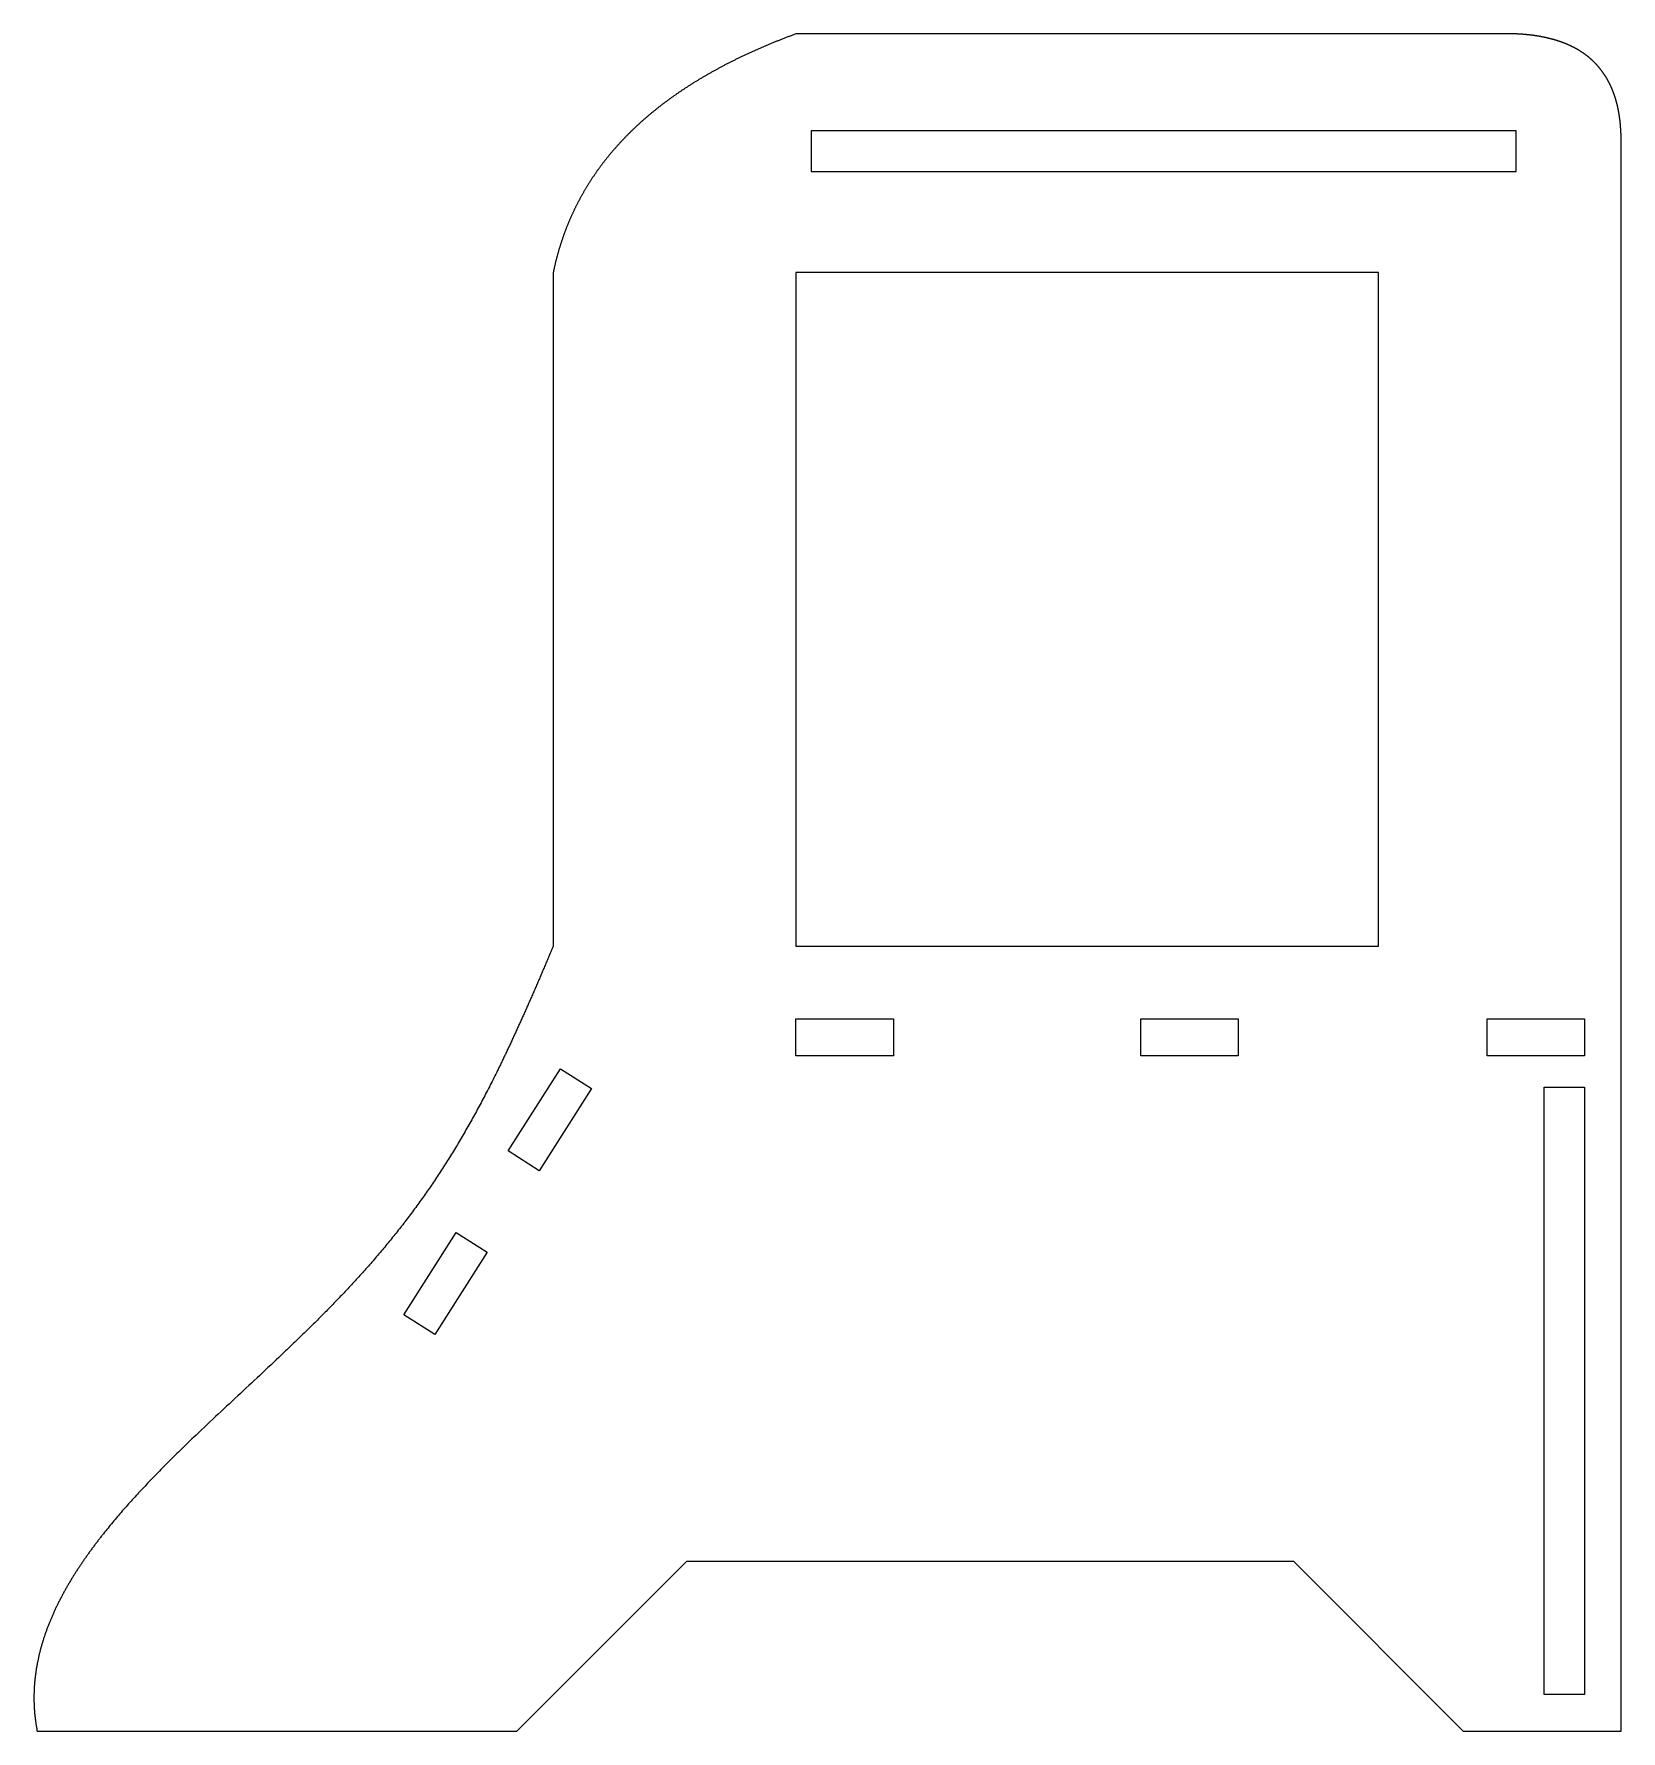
# Model space of a CAD drawing. Header units: millimetres. Extents: x -654 to 0, y 0 to 699.
import ezdxf

# ---------------------------------------------------------------- set-up
doc = ezdxf.new("R2010")
doc.units = ezdxf.units.MM

msp = doc.modelspace()

# ---------------------------------------------------------------- linework, layer by layer
for points in [[(0, 657.6), (0, 657.76), (-0.01, 657.91), (-0.01, 658.07), (-0.02, 658.22), (-0.02, 658.38), (-0.03, 658.53), (-0.04, 658.69), (-0.04, 658.84), (-0.05, 659), (-0.06, 659.15), (-0.06, 659.3), (-0.07, 659.46), (-0.08, 659.61), (-0.09, 659.76), (-0.1, 659.91), (-0.11, 660.07), (-0.12, 660.22), (-0.13, 660.37), (-0.14, 660.52), (-0.15, 660.67), (-0.16, 660.82), (-0.17, 660.97), (-0.18, 661.12), (-0.19, 661.27), (-0.2, 661.42), (-0.21, 661.57), (-0.23, 661.72), (-0.24, 661.87), (-0.25, 662.02), (-0.27, 662.16), (-0.28, 662.31), (-0.29, 662.46), (-0.31, 662.61), (-0.32, 662.75), (-0.34, 662.9), (-0.35, 663.04), (-0.37, 663.19), (-0.38, 663.34), (-0.4, 663.48), (-0.42, 663.63), (-0.43, 663.77), (-0.45, 663.92), (-0.47, 664.06), (-0.49, 664.2), (-0.5, 664.35), (-0.52, 664.49), (-0.54, 664.63), (-0.56, 664.78), (-0.58, 664.92), (-0.6, 665.06), (-0.62, 665.2), (-0.64, 665.34), (-0.66, 665.48), (-0.68, 665.63), (-0.7, 665.77), (-0.72, 665.91), (-0.75, 666.05), (-0.77, 666.19), (-0.79, 666.33), (-0.81, 666.46), (-0.84, 666.6), (-0.86, 666.74), (-0.88, 666.88), (-0.91, 667.02), (-0.93, 667.16), (-0.96, 667.29), (-0.98, 667.43), (-1.01, 667.57), (-1.03, 667.7), (-1.06, 667.84), (-1.08, 667.98), (-1.11, 668.11), (-1.14, 668.25), (-1.16, 668.38), (-1.19, 668.52), (-1.22, 668.65), (-1.25, 668.79), (-1.28, 668.92), (-1.31, 669.05), (-1.33, 669.19), (-1.36, 669.32), (-1.39, 669.45), (-1.42, 669.58), (-1.45, 669.72), (-1.48, 669.85), (-1.52, 669.98), (-1.55, 670.11), (-1.58, 670.24), (-1.61, 670.37), (-1.64, 670.5), (-1.68, 670.63), (-1.71, 670.76), (-1.74, 670.89), (-1.77, 671.02), (-1.81, 671.15), (-1.84, 671.28), (-1.88, 671.41), (-1.91, 671.54), (-1.95, 671.66), (-1.98, 671.79), (-2.02, 671.92), (-2.05, 672.04), (-2.09, 672.17), (-2.13, 672.3), (-2.16, 672.42), (-2.2, 672.55), (-2.24, 672.67), (-2.28, 672.8), (-2.31, 672.92), (-2.35, 673.05), (-2.39, 673.17), (-2.43, 673.3), (-2.47, 673.42), (-2.51, 673.54), (-2.55, 673.67), (-2.59, 673.79), (-2.63, 673.91), (-2.67, 674.04), (-2.71, 674.16), (-2.76, 674.28), (-2.8, 674.4), (-2.84, 674.52), (-2.88, 674.64), (-2.93, 674.76), (-2.97, 674.88), (-3.01, 675), (-3.06, 675.12), (-3.1, 675.24), (-3.14, 675.36), (-3.19, 675.48), (-3.23, 675.6), (-3.28, 675.72), (-3.33, 675.83), (-3.37, 675.95), (-3.42, 676.07), (-3.46, 676.18), (-3.51, 676.3), (-3.56, 676.42), (-3.61, 676.53), (-3.65, 676.65), (-3.7, 676.77), (-3.75, 676.88), (-3.8, 677), (-3.85, 677.11), (-3.9, 677.22), (-3.95, 677.34), (-4, 677.45), (-4.05, 677.57), (-4.1, 677.68), (-4.15, 677.79), (-4.2, 677.9), (-4.25, 678.02), (-4.31, 678.13), (-4.36, 678.24), (-4.41, 678.35), (-4.46, 678.46), (-4.52, 678.57), (-4.57, 678.68), (-4.62, 678.79), (-4.68, 678.9), (-4.73, 679.01), (-4.79, 679.12), (-4.84, 679.23), (-4.9, 679.34), (-4.95, 679.45), (-5.01, 679.56), (-5.07, 679.67), (-5.12, 679.77), (-5.18, 679.88), (-5.24, 679.99), (-5.3, 680.09), (-5.35, 680.2), (-5.41, 680.31), (-5.47, 680.41), (-5.53, 680.52), (-5.59, 680.62), (-5.65, 680.73), (-5.71, 680.83), (-5.77, 680.94), (-5.83, 681.04), (-5.89, 681.15), (-5.95, 681.25), (-6.01, 681.35), (-6.07, 681.46), (-6.14, 681.56), (-6.2, 681.66), (-6.26, 681.76), (-6.32, 681.86), (-6.39, 681.97), (-6.45, 682.07), (-6.51, 682.17), (-6.58, 682.27), (-6.64, 682.37), (-6.71, 682.47), (-6.77, 682.57), (-6.84, 682.67), (-6.9, 682.77), (-6.97, 682.87), (-7.04, 682.96), (-7.1, 683.06), (-7.17, 683.16), (-7.24, 683.26), (-7.31, 683.36), (-7.37, 683.45), (-7.44, 683.55), (-7.51, 683.65), (-7.58, 683.74), (-7.65, 683.84), (-7.72, 683.93), (-7.79, 684.03), (-7.86, 684.12), (-7.93, 684.22), (-8, 684.31), (-8.07, 684.41), (-8.14, 684.5), (-8.21, 684.6), (-8.29, 684.69), (-8.36, 684.78), (-8.43, 684.87), (-8.5, 684.97), (-8.58, 685.06), (-8.65, 685.15), (-8.73, 685.24), (-8.8, 685.33), (-8.87, 685.42), (-8.95, 685.52), (-9.02, 685.61), (-9.1, 685.7), (-9.18, 685.79), (-9.25, 685.87), (-9.33, 685.96), (-9.41, 686.05), (-9.48, 686.14), (-9.56, 686.23), (-9.64, 686.32), (-9.72, 686.41), (-9.79, 686.49), (-9.87, 686.58), (-9.95, 686.67), (-10.03, 686.75), (-10.11, 686.84), (-10.19, 686.93), (-10.27, 687.01), (-10.35, 687.1), (-10.43, 687.18), (-10.51, 687.27), (-10.6, 687.35), (-10.68, 687.44), (-10.76, 687.52), (-10.84, 687.6), (-10.92, 687.69), (-11.01, 687.77), (-11.09, 687.85), (-11.17, 687.94), (-11.26, 688.02), (-11.34, 688.1), (-11.43, 688.18), (-11.51, 688.26), (-11.6, 688.34), (-11.68, 688.42), (-11.77, 688.51), (-11.86, 688.59), (-11.94, 688.67), (-12.03, 688.74), (-12.12, 688.82), (-12.2, 688.9), (-12.29, 688.98), (-12.38, 689.06), (-12.47, 689.14), (-12.56, 689.22), (-12.65, 689.29), (-12.73, 689.37), (-12.82, 689.45), (-12.91, 689.52), (-13, 689.6), (-13.1, 689.68), (-13.19, 689.75), (-13.28, 689.83), (-13.37, 689.9), (-13.46, 689.98), (-13.55, 690.05), (-13.65, 690.13), (-13.74, 690.2), (-13.83, 690.28), (-13.92, 690.35), (-14.02, 690.42), (-14.11, 690.49), (-14.21, 690.57), (-14.3, 690.64), (-14.4, 690.71), (-14.49, 690.78), (-14.59, 690.85), (-14.68, 690.93), (-14.78, 691), (-14.88, 691.07), (-14.97, 691.14), (-15.07, 691.21), (-15.17, 691.28), (-15.27, 691.35), (-15.36, 691.42), (-15.46, 691.48), (-15.56, 691.55), (-15.66, 691.62), (-15.76, 691.69), (-15.86, 691.76), (-15.96, 691.82), (-16.06, 691.89), (-16.16, 691.96), (-16.26, 692.02), (-16.36, 692.09), (-16.46, 692.16), (-16.57, 692.22), (-16.67, 692.29), (-16.77, 692.35), (-16.87, 692.42), (-16.98, 692.48), (-17.08, 692.55), (-17.18, 692.61), (-17.29, 692.67), (-17.39, 692.74), (-17.5, 692.8), (-17.6, 692.86), (-17.71, 692.92), (-17.81, 692.99), (-17.92, 693.05), (-18.03, 693.11), (-18.13, 693.17), (-18.24, 693.23), (-18.35, 693.29), (-18.45, 693.35), (-18.56, 693.41), (-18.67, 693.47), (-18.78, 693.53), (-18.89, 693.59), (-19, 693.65), (-19.11, 693.71), (-19.22, 693.77), (-19.33, 693.82), (-19.44, 693.88), (-19.55, 693.94), (-19.66, 694), (-19.77, 694.05), (-19.88, 694.11), (-19.99, 694.17), (-20.11, 694.22), (-20.22, 694.28), (-20.33, 694.33), (-20.44, 694.39), (-20.56, 694.44), (-20.67, 694.5), (-20.79, 694.55), (-20.9, 694.61), (-21.01, 694.66), (-21.13, 694.71), (-21.25, 694.77), (-21.36, 694.82), (-21.48, 694.87), (-21.59, 694.92), (-21.71, 694.97), (-21.83, 695.03), (-21.94, 695.08), (-22.06, 695.13), (-22.18, 695.18), (-22.3, 695.23), (-22.42, 695.28), (-22.54, 695.33), (-22.65, 695.38), (-22.77, 695.43), (-22.89, 695.48), (-23.01, 695.53), (-23.13, 695.57), (-23.26, 695.62), (-23.38, 695.67), (-23.5, 695.72), (-23.62, 695.76), (-23.74, 695.81), (-23.86, 695.86), (-23.99, 695.9), (-24.11, 695.95), (-24.23, 696), (-24.36, 696.04), (-24.48, 696.09), (-24.6, 696.13), (-24.73, 696.18), (-24.85, 696.22), (-24.98, 696.26), (-25.1, 696.31), (-25.23, 696.35), (-25.36, 696.39), (-25.48, 696.44), (-25.61, 696.48), (-25.74, 696.52), (-25.86, 696.56), (-25.99, 696.61), (-26.12, 696.65), (-26.25, 696.69), (-26.38, 696.73), (-26.5, 696.77), (-26.63, 696.81), (-26.76, 696.85), (-26.89, 696.89), (-27.02, 696.93), (-27.15, 696.97), (-27.28, 697.01), (-27.42, 697.04), (-27.55, 697.08), (-27.68, 697.12), (-27.81, 697.16), (-27.94, 697.2), (-28.08, 697.23), (-28.21, 697.27), (-28.34, 697.31), (-28.48, 697.34), (-28.61, 697.38), (-28.74, 697.41), (-28.88, 697.45), (-29.01, 697.48), (-29.15, 697.52), (-29.28, 697.55), (-29.42, 697.59), (-29.56, 697.62), (-29.69, 697.65), (-29.83, 697.69), (-29.97, 697.72), (-30.1, 697.75), (-30.24, 697.78), (-30.38, 697.82), (-30.52, 697.85), (-30.66, 697.88), (-30.8, 697.91), (-30.93, 697.94), (-31.07, 697.97), (-31.21, 698), (-31.35, 698.03), (-31.5, 698.06), (-31.64, 698.09), (-31.78, 698.12), (-31.92, 698.15), (-32.06, 698.18), (-32.2, 698.21), (-32.34, 698.23), (-32.49, 698.26), (-32.63, 698.29), (-32.77, 698.32), (-32.92, 698.34), (-33.06, 698.37), (-33.21, 698.4), (-33.35, 698.42), (-33.5, 698.45), (-33.64, 698.47), (-33.79, 698.5), (-33.93, 698.52), (-34.08, 698.55), (-34.22, 698.57), (-34.37, 698.59), (-34.52, 698.62), (-34.67, 698.64), (-34.81, 698.66), (-34.96, 698.69), (-35.11, 698.71), (-35.26, 698.73), (-35.41, 698.75), (-35.56, 698.77), (-35.71, 698.8), (-35.86, 698.82), (-36.01, 698.84), (-36.16, 698.86), (-36.31, 698.88), (-36.46, 698.9), (-36.61, 698.92), (-36.76, 698.94), (-36.92, 698.95), (-37.07, 698.97), (-37.22, 698.99), (-37.37, 699.01), (-37.53, 699.03), (-37.68, 699.04), (-37.83, 699.06), (-37.99, 699.08), (-38.14, 699.1), (-38.3, 699.11), (-38.45, 699.13), (-38.61, 699.14), (-38.77, 699.16), (-38.92, 699.17), (-39.08, 699.19), (-39.23, 699.2), (-39.39, 699.22), (-39.55, 699.23), (-39.71, 699.24), (-39.87, 699.26), (-40.02, 699.27), (-40.18, 699.28), (-40.34, 699.3), (-40.5, 699.31), (-40.66, 699.32), (-40.82, 699.33), (-40.98, 699.34), (-41.14, 699.35), (-41.3, 699.36), (-41.46, 699.38), (-41.63, 699.39), (-41.79, 699.4), (-41.95, 699.4), (-42.11, 699.41), (-42.27, 699.42), (-42.44, 699.43), (-42.6, 699.44), (-42.76, 699.45), (-42.93, 699.46), (-43.09, 699.46), (-43.26, 699.47), (-340, 699.47), (-340.34, 699.35), (-340.67, 699.22), (-341.01, 699.1), (-341.34, 698.97), (-341.68, 698.85), (-342.01, 698.72), (-342.35, 698.6), (-342.68, 698.47), (-343.01, 698.35), (-343.34, 698.22), (-343.67, 698.1), (-344, 697.97), (-344.33, 697.84), (-344.66, 697.71), (-344.99, 697.59), (-345.32, 697.46), (-345.65, 697.33), (-345.98, 697.2), (-346.3, 697.07), (-346.63, 696.95), (-346.96, 696.82), (-347.28, 696.69), (-347.61, 696.56), (-347.93, 696.43), (-348.25, 696.3), (-348.58, 696.17), (-348.9, 696.04), (-349.22, 695.91), (-349.54, 695.77), (-349.86, 695.64), (-350.18, 695.51), (-350.5, 695.38), (-350.82, 695.25), (-351.14, 695.11), (-351.46, 694.98), (-351.77, 694.85), (-352.09, 694.72), (-352.41, 694.58), (-352.72, 694.45), (-353.04, 694.31), (-353.35, 694.18), (-353.67, 694.05), (-353.98, 693.91), (-354.29, 693.78), (-354.61, 693.64), (-354.92, 693.5), (-355.23, 693.37), (-355.54, 693.23), (-355.85, 693.1), (-356.16, 692.96), (-356.47, 692.82), (-356.78, 692.68), (-357.09, 692.55), (-357.39, 692.41), (-357.7, 692.27), (-358.01, 692.13), (-358.31, 691.99), (-358.62, 691.85), (-358.92, 691.72), (-359.23, 691.58), (-359.53, 691.44), (-359.83, 691.3), (-360.14, 691.16), (-360.44, 691.01), (-360.74, 690.87), (-361.04, 690.73), (-361.34, 690.59), (-361.64, 690.45), (-361.94, 690.31), (-362.24, 690.17), (-362.54, 690.02), (-362.83, 689.88), (-363.13, 689.74), (-363.43, 689.59), (-363.72, 689.45), (-364.02, 689.31), (-364.31, 689.16), (-364.61, 689.02), (-364.9, 688.87), (-365.19, 688.73), (-365.49, 688.58), (-365.78, 688.44), (-366.07, 688.29), (-366.36, 688.15), (-366.65, 688), (-366.94, 687.86), (-367.23, 687.71), (-367.52, 687.56), (-367.8, 687.41), (-368.09, 687.27), (-368.38, 687.12), (-368.67, 686.97), (-368.95, 686.82), (-369.24, 686.67), (-369.52, 686.53), (-369.81, 686.38), (-370.09, 686.23), (-370.37, 686.08), (-370.66, 685.93), (-370.94, 685.78), (-371.22, 685.63), (-371.5, 685.48), (-371.78, 685.32), (-372.06, 685.17), (-372.34, 685.02), (-372.62, 684.87), (-372.9, 684.72), (-373.17, 684.57), (-373.45, 684.41), (-373.73, 684.26), (-374, 684.11), (-374.28, 683.95), (-374.55, 683.8), (-374.83, 683.65), (-375.1, 683.49), (-375.37, 683.34), (-375.65, 683.18), (-375.92, 683.03), (-376.19, 682.87), (-376.46, 682.72), (-376.73, 682.56), (-377, 682.41), (-377.27, 682.25), (-377.54, 682.09), (-377.81, 681.94), (-378.07, 681.78), (-378.34, 681.62), (-378.61, 681.46), (-378.87, 681.31), (-379.14, 681.15), (-379.4, 680.99), (-379.67, 680.83), (-379.93, 680.67), (-380.19, 680.51), (-380.46, 680.35), (-380.72, 680.19), (-380.98, 680.03), (-381.24, 679.87), (-381.5, 679.71), (-381.76, 679.55), (-382.02, 679.39), (-382.28, 679.23), (-382.54, 679.07), (-382.8, 678.9), (-383.05, 678.74), (-383.31, 678.58), (-383.56, 678.42), (-383.82, 678.25), (-384.08, 678.09), (-384.33, 677.93), (-384.58, 677.76), (-384.84, 677.6), (-385.09, 677.43), (-385.34, 677.27), (-385.59, 677.1), (-385.84, 676.94), (-386.09, 676.77), (-386.34, 676.61), (-386.59, 676.44), (-386.84, 676.28), (-387.09, 676.11), (-387.34, 675.94), (-387.58, 675.78), (-387.83, 675.61), (-388.08, 675.44), (-388.32, 675.27), (-388.57, 675.1), (-388.81, 674.94), (-389.06, 674.77), (-389.3, 674.6), (-389.54, 674.43), (-389.78, 674.26), (-390.03, 674.09), (-390.27, 673.92), (-390.51, 673.75), (-390.75, 673.58), (-390.99, 673.41), (-391.22, 673.24), (-391.46, 673.07), (-391.7, 672.89), (-391.94, 672.72), (-392.17, 672.55), (-392.41, 672.38), (-392.65, 672.21), (-392.88, 672.03), (-393.11, 671.86), (-393.35, 671.69), (-393.58, 671.51), (-393.81, 671.34), (-394.05, 671.16), (-394.28, 670.99), (-394.51, 670.81), (-394.74, 670.64), (-394.97, 670.46), (-395.2, 670.29), (-395.43, 670.11), (-395.66, 669.94), (-395.88, 669.76), (-396.11, 669.58), (-396.34, 669.41), (-396.56, 669.23), (-396.79, 669.05), (-397.01, 668.87), (-397.24, 668.7), (-397.46, 668.52), (-397.69, 668.34), (-397.91, 668.16), (-398.13, 667.98), (-398.35, 667.8), (-398.57, 667.62), (-398.79, 667.44), (-399.01, 667.26), (-399.23, 667.08), (-399.45, 666.9), (-399.67, 666.72), (-399.89, 666.54), (-400.11, 666.36), (-400.32, 666.18), (-400.54, 665.99), (-400.75, 665.81), (-400.97, 665.63), (-401.18, 665.45), (-401.4, 665.26), (-401.61, 665.08), (-401.82, 664.9), (-402.03, 664.71), (-402.25, 664.53), (-402.46, 664.34), (-402.67, 664.16), (-402.88, 663.97), (-403.09, 663.79), (-403.3, 663.6), (-403.5, 663.42), (-403.71, 663.23), (-403.92, 663.04), (-404.13, 662.86), (-404.33, 662.67), (-404.54, 662.48), (-404.74, 662.3), (-404.95, 662.11), (-405.15, 661.92), (-405.35, 661.73), (-405.56, 661.54), (-405.76, 661.36), (-405.96, 661.17), (-406.16, 660.98), (-406.36, 660.79), (-406.56, 660.6), (-406.76, 660.41), (-406.96, 660.22), (-407.16, 660.03), (-407.36, 659.84), (-407.55, 659.64), (-407.75, 659.45), (-407.95, 659.26), (-408.14, 659.07), (-408.34, 658.88), (-408.53, 658.69), (-408.73, 658.49), (-408.92, 658.3), (-409.11, 658.11), (-409.31, 657.91), (-409.5, 657.72), (-409.69, 657.52), (-409.88, 657.33), (-410.07, 657.14), (-410.26, 656.94), (-410.45, 656.75), (-410.64, 656.55), (-410.82, 656.35), (-411.01, 656.16), (-411.2, 655.96), (-411.38, 655.77), (-411.57, 655.57), (-411.75, 655.37), (-411.94, 655.17), (-412.12, 654.98), (-412.31, 654.78), (-412.49, 654.58), (-412.67, 654.38), (-412.85, 654.18), (-413.03, 653.99), (-413.21, 653.79), (-413.4, 653.59), (-413.57, 653.39), (-413.75, 653.19), (-413.93, 652.99), (-414.11, 652.79), (-414.29, 652.59), (-414.46, 652.38), (-414.64, 652.18), (-414.82, 651.98), (-414.99, 651.78), (-415.17, 651.58), (-415.34, 651.38), (-415.51, 651.17), (-415.69, 650.97), (-415.86, 650.77), (-416.03, 650.56), (-416.2, 650.36), (-416.37, 650.16), (-416.54, 649.95), (-416.71, 649.75), (-416.88, 649.54), (-417.05, 649.34), (-417.22, 649.13), (-417.38, 648.93), (-417.55, 648.72), (-417.72, 648.51), (-417.88, 648.31), (-418.05, 648.1), (-418.21, 647.89), (-418.38, 647.69), (-418.54, 647.48), (-418.7, 647.27), (-418.87, 647.06), (-419.03, 646.85), (-419.19, 646.65), (-419.35, 646.44), (-419.51, 646.23), (-419.67, 646.02), (-419.83, 645.81), (-419.99, 645.6), (-420.14, 645.39), (-420.3, 645.18), (-420.46, 644.97), (-420.61, 644.76), (-420.77, 644.55), (-420.93, 644.33), (-421.08, 644.12), (-421.23, 643.91), (-421.39, 643.7), (-421.54, 643.49), (-421.69, 643.27), (-421.85, 643.06), (-422, 642.85), (-422.15, 642.63), (-422.3, 642.42), (-422.45, 642.2), (-422.6, 641.99), (-422.74, 641.78), (-422.89, 641.56), (-423.04, 641.35), (-423.19, 641.13), (-423.33, 640.91), (-423.48, 640.7), (-423.62, 640.48), (-423.77, 640.27), (-423.91, 640.05), (-424.06, 639.83), (-424.2, 639.61), (-424.34, 639.4), (-424.48, 639.18), (-424.63, 638.96), (-424.77, 638.74), (-424.91, 638.52), (-425.05, 638.3), (-425.18, 638.08), (-425.32, 637.87), (-425.46, 637.65), (-425.6, 637.43), (-425.74, 637.21), (-425.87, 636.98), (-426.01, 636.76), (-426.14, 636.54), (-426.28, 636.32), (-426.41, 636.1), (-426.55, 635.88), (-426.68, 635.66), (-426.81, 635.43), (-426.94, 635.21), (-427.07, 634.99), (-427.21, 634.76), (-427.34, 634.54), (-427.47, 634.32), (-427.59, 634.09), (-427.72, 633.87), (-427.85, 633.64), (-427.98, 633.42), (-428.11, 633.19), (-428.23, 632.97), (-428.36, 632.74), (-428.48, 632.52), (-428.61, 632.29), (-428.73, 632.06), (-428.86, 631.84), (-428.98, 631.61), (-429.1, 631.38), (-429.22, 631.16), (-429.34, 630.93), (-429.47, 630.7), (-429.59, 630.47), (-429.71, 630.24), (-429.82, 630.01), (-429.94, 629.78), (-430.06, 629.55), (-430.18, 629.33), (-430.3, 629.1), (-430.41, 628.87), (-430.53, 628.63), (-430.64, 628.4), (-430.76, 628.17), (-430.87, 627.94), (-430.99, 627.71), (-431.1, 627.48), (-431.21, 627.25), (-431.32, 627.01), (-431.43, 626.78), (-431.55, 626.55), (-431.66, 626.31), (-431.77, 626.08), (-431.87, 625.85), (-431.98, 625.61), (-432.09, 625.38), (-432.2, 625.15), (-432.31, 624.91), (-432.41, 624.68), (-432.52, 624.44), (-432.62, 624.2), (-432.73, 623.97), (-432.83, 623.73), (-432.94, 623.5), (-433.04, 623.26), (-433.14, 623.02), (-433.24, 622.79), (-433.35, 622.55), (-433.45, 622.31), (-433.55, 622.07), (-433.65, 621.83), (-433.75, 621.6), (-433.84, 621.36), (-433.94, 621.12), (-434.04, 620.88), (-434.14, 620.64), (-434.23, 620.4), (-434.33, 620.16), (-434.43, 619.92), (-434.52, 619.68), (-434.61, 619.44), (-434.71, 619.2), (-434.8, 618.95), (-434.89, 618.71), (-434.99, 618.47), (-435.08, 618.23), (-435.17, 617.99), (-435.26, 617.74), (-435.35, 617.5), (-435.44, 617.26), (-435.53, 617.01), (-435.61, 616.77), (-435.7, 616.52), (-435.79, 616.28), (-435.88, 616.04), (-435.96, 615.79), (-436.05, 615.55), (-436.13, 615.3), (-436.22, 615.05), (-436.3, 614.81), (-436.38, 614.56), (-436.47, 614.31), (-436.55, 614.07), (-436.63, 613.82), (-436.71, 613.57), (-436.79, 613.33), (-436.87, 613.08), (-436.95, 612.83), (-437.03, 612.58), (-437.11, 612.33), (-437.18, 612.08), (-437.26, 611.83), (-437.34, 611.59), (-437.41, 611.34), (-437.49, 611.09), (-437.56, 610.84), (-437.64, 610.58), (-437.71, 610.33), (-437.79, 610.08), (-437.86, 609.83), (-437.93, 609.58), (-438, 609.33), (-438.07, 609.08), (-438.14, 608.82), (-438.21, 608.57), (-438.28, 608.32), (-438.35, 608.06), (-438.42, 607.81), (-438.49, 607.56), (-438.55, 607.3), (-438.62, 607.05), (-438.69, 606.79), (-438.75, 606.54), (-438.82, 606.28), (-438.88, 606.03), (-438.95, 605.77), (-439.01, 605.52), (-439.07, 605.26), (-439.13, 605), (-439.2, 604.75), (-439.26, 604.49), (-439.32, 604.23), (-439.38, 603.98), (-439.44, 603.72), (-439.5, 603.46), (-439.55, 603.2), (-439.61, 602.94), (-439.67, 602.68), (-439.73, 602.42), (-439.78, 602.17), (-439.84, 601.91), (-439.89, 601.65), (-439.95, 601.39), (-440, 601.12), (-440, 323.51), (-440.2, 323.03), (-440.4, 322.55), (-440.6, 322.08), (-440.8, 321.61), (-441, 321.13), (-441.2, 320.66), (-441.4, 320.19), (-441.6, 319.72), (-441.79, 319.25), (-441.99, 318.78), (-442.19, 318.32), (-442.39, 317.85), (-442.58, 317.38), (-442.78, 316.92), (-442.98, 316.46), (-443.17, 315.99), (-443.37, 315.53), (-443.57, 315.07), (-443.76, 314.61), (-443.96, 314.15), (-444.15, 313.69), (-444.35, 313.24), (-444.54, 312.78), (-444.74, 312.32), (-444.93, 311.87), (-445.13, 311.42), (-445.32, 310.96), (-445.52, 310.51), (-445.71, 310.06), (-445.9, 309.61), (-446.1, 309.16), (-446.29, 308.71), (-446.48, 308.26), (-446.68, 307.82), (-446.87, 307.37), (-447.06, 306.92), (-447.25, 306.48), (-447.45, 306.04), (-447.64, 305.59), (-447.83, 305.15), (-448.02, 304.71), (-448.21, 304.27), (-448.41, 303.83), (-448.6, 303.39), (-448.79, 302.96), (-448.98, 302.52), (-449.17, 302.08), (-449.36, 301.65), (-449.55, 301.21), (-449.74, 300.78), (-449.93, 300.35), (-450.12, 299.91), (-450.31, 299.48), (-450.5, 299.05), (-450.69, 298.62), (-450.88, 298.19), (-451.07, 297.77), (-451.26, 297.34), (-451.45, 296.91), (-451.64, 296.49), (-451.83, 296.06), (-452.02, 295.64), (-452.21, 295.21), (-452.4, 294.79), (-452.59, 294.37), (-452.78, 293.95), (-452.96, 293.53), (-453.15, 293.11), (-453.34, 292.69), (-453.53, 292.27), (-453.72, 291.86), (-453.91, 291.44), (-454.1, 291.02), (-454.28, 290.61), (-454.47, 290.2), (-454.66, 289.78), (-454.85, 289.37), (-455.04, 288.96), (-455.22, 288.55), (-455.41, 288.14), (-455.6, 287.73), (-455.79, 287.32), (-455.98, 286.91), (-456.16, 286.5), (-456.35, 286.1), (-456.54, 285.69), (-456.73, 285.29), (-456.91, 284.88), (-457.1, 284.48), (-457.29, 284.07), (-457.48, 283.67), (-457.66, 283.27), (-457.85, 282.87), (-458.04, 282.47), (-458.23, 282.07), (-458.41, 281.67), (-458.6, 281.27), (-458.79, 280.88), (-458.98, 280.48), (-459.17, 280.08), (-459.35, 279.69), (-459.54, 279.29), (-459.73, 278.9), (-459.92, 278.51), (-460.1, 278.12), (-460.29, 277.72), (-460.48, 277.33), (-460.67, 276.94), (-460.85, 276.55), (-461.04, 276.16), (-461.23, 275.78), (-461.42, 275.39), (-461.6, 275), (-461.79, 274.62), (-461.98, 274.23), (-462.17, 273.84), (-462.36, 273.46), (-462.54, 273.08), (-462.73, 272.69), (-462.92, 272.31), (-463.11, 271.93), (-463.3, 271.55), (-463.67, 270.79), (-464.05, 270.03), (-464.43, 269.28), (-464.8, 268.53), (-465.18, 267.78), (-465.56, 267.03), (-465.94, 266.28), (-466.32, 265.54), (-466.7, 264.8), (-467.08, 264.07), (-467.46, 263.33), (-467.84, 262.6), (-468.22, 261.87), (-468.6, 261.14), (-468.98, 260.42), (-469.36, 259.69), (-469.74, 258.97), (-470.13, 258.25), (-470.51, 257.54), (-470.89, 256.83), (-471.28, 256.11), (-471.66, 255.4), (-472.05, 254.7), (-472.43, 253.99), (-472.82, 253.29), (-473.21, 252.59), (-473.6, 251.89), (-473.99, 251.2), (-474.37, 250.5), (-474.76, 249.81), (-475.16, 249.12), (-475.55, 248.44), (-475.94, 247.75), (-476.33, 247.07), (-476.72, 246.39), (-477.12, 245.71), (-477.51, 245.03), (-477.91, 244.36), (-478.31, 243.68), (-478.7, 243.01), (-479.1, 242.34), (-479.5, 241.68), (-479.9, 241.01), (-480.3, 240.35), (-480.7, 239.69), (-481.1, 239.03), (-481.51, 238.37), (-481.91, 237.71), (-482.32, 237.06), (-482.72, 236.41), (-483.13, 235.76), (-483.54, 235.11), (-483.94, 234.46), (-484.35, 233.82), (-484.76, 233.17), (-485.17, 232.53), (-485.59, 231.89), (-486, 231.25), (-486.41, 230.62), (-486.83, 229.98), (-487.25, 229.35), (-487.66, 228.72), (-488.08, 228.09), (-488.5, 227.46), (-488.92, 226.83), (-489.34, 226.21), (-489.76, 225.59), (-490.19, 224.96), (-490.61, 224.34), (-491.04, 223.72), (-491.46, 223.11), (-491.89, 222.49), (-492.32, 221.88), (-492.75, 221.26), (-493.18, 220.65), (-493.61, 220.04), (-494.04, 219.43), (-494.48, 218.83), (-494.91, 218.22), (-495.35, 217.62), (-495.79, 217.01), (-496.22, 216.41), (-496.66, 215.81), (-497.1, 215.21), (-497.55, 214.62), (-497.99, 214.02), (-498.43, 213.42), (-498.88, 212.83), (-499.32, 212.24), (-499.77, 211.65), (-500.22, 211.06), (-500.67, 210.47), (-501.12, 209.88), (-501.57, 209.29), (-502.03, 208.71), (-502.48, 208.12), (-502.94, 207.54), (-503.39, 206.96), (-503.85, 206.38), (-504.31, 205.8), (-504.77, 205.22), (-505.23, 204.64), (-505.7, 204.07), (-506.16, 203.49), (-506.62, 202.92), (-507.09, 202.35), (-507.56, 201.77), (-508.03, 201.2), (-508.5, 200.63), (-508.97, 200.06), (-509.44, 199.49), (-509.91, 198.93), (-510.39, 198.36), (-510.86, 197.8), (-511.34, 197.23), (-511.82, 196.67), (-512.3, 196.11), (-512.78, 195.54), (-513.26, 194.98), (-513.74, 194.42), (-514.23, 193.86), (-514.71, 193.31), (-515.2, 192.75), (-515.69, 192.19), (-516.18, 191.64), (-516.67, 191.08), (-517.16, 190.53), (-517.65, 189.97), (-518.14, 189.42), (-518.64, 188.87), (-519.14, 188.32), (-519.63, 187.77), (-520.13, 187.22), (-520.63, 186.67), (-521.13, 186.12), (-521.63, 185.57), (-522.14, 185.02), (-522.64, 184.48), (-523.14, 183.93), (-523.65, 183.38), (-524.16, 182.84), (-524.67, 182.29), (-525.18, 181.75), (-525.69, 181.21), (-526.2, 180.67), (-526.71, 180.12), (-527.23, 179.58), (-527.74, 179.04), (-528.26, 178.5), (-528.77, 177.96), (-529.29, 177.42), (-529.81, 176.88), (-530.33, 176.34), (-530.86, 175.81), (-531.38, 175.27), (-531.9, 174.73), (-532.43, 174.19), (-532.95, 173.66), (-533.48, 173.12), (-534.01, 172.59), (-534.54, 172.05), (-535.07, 171.52), (-535.6, 170.98), (-536.13, 170.45), (-536.66, 169.91), (-537.19, 169.38), (-537.73, 168.85), (-538.26, 168.31), (-538.8, 167.78), (-539.34, 167.25), (-539.88, 166.72), (-540.42, 166.19), (-540.96, 165.66), (-541.5, 165.12), (-542.04, 164.59), (-542.58, 164.06), (-543.13, 163.53), (-543.67, 163), (-544.22, 162.47), (-544.76, 161.94), (-545.31, 161.41), (-545.86, 160.88), (-546.41, 160.35), (-546.96, 159.82), (-547.51, 159.29), (-548.06, 158.76), (-548.61, 158.24), (-549.16, 157.71), (-549.72, 157.18), (-550.27, 156.65), (-550.83, 156.12), (-551.38, 155.59), (-551.94, 155.06), (-552.49, 154.54), (-553.05, 154.01), (-554.17, 152.95), (-555.29, 151.89), (-556.41, 150.84), (-557.53, 149.78), (-558.66, 148.72), (-559.79, 147.66), (-560.92, 146.61), (-562.05, 145.55), (-563.19, 144.49), (-564.32, 143.43), (-565.46, 142.37), (-566.59, 141.31), (-567.73, 140.25), (-568.87, 139.19), (-570.02, 138.12), (-571.16, 137.06), (-572.3, 135.99), (-573.44, 134.93), (-574.59, 133.86), (-575.73, 132.79), (-576.87, 131.72), (-578.01, 130.65), (-579.16, 129.58), (-580.3, 128.5), (-581.44, 127.43), (-582.58, 126.35), (-583.72, 125.27), (-584.86, 124.19), (-586, 123.11), (-587.13, 122.02), (-588.27, 120.94), (-588.84, 120.39), (-589.4, 119.85), (-589.97, 119.31), (-590.53, 118.76), (-591.1, 118.21), (-591.66, 117.67), (-592.22, 117.12), (-592.79, 116.57), (-593.35, 116.03), (-593.91, 115.48), (-594.47, 114.93), (-595.03, 114.38), (-595.59, 113.83), (-596.15, 113.28), (-596.7, 112.73), (-597.26, 112.17), (-597.82, 111.62), (-598.37, 111.07), (-598.93, 110.51), (-599.48, 109.96), (-600.03, 109.4), (-600.58, 108.85), (-601.13, 108.29), (-601.68, 107.74), (-602.23, 107.18), (-602.78, 106.62), (-603.32, 106.06), (-603.87, 105.5), (-604.41, 104.94), (-604.96, 104.38), (-605.5, 103.82), (-606.04, 103.26), (-606.58, 102.69), (-607.11, 102.13), (-607.65, 101.57), (-608.18, 101), (-608.72, 100.43), (-609.25, 99.87), (-609.78, 99.3), (-610.31, 98.73), (-610.84, 98.16), (-611.36, 97.59), (-611.89, 97.02), (-612.41, 96.45), (-612.93, 95.88), (-613.45, 95.31), (-613.97, 94.74), (-614.49, 94.16), (-615, 93.59), (-615.51, 93.01), (-616.02, 92.44), (-616.53, 91.86), (-617.04, 91.28), (-617.55, 90.7), (-618.05, 90.12), (-618.55, 89.54), (-619.05, 88.96), (-619.55, 88.38), (-620.04, 87.79), (-620.54, 87.21), (-621.03, 86.63), (-621.52, 86.04), (-622.01, 85.45), (-622.49, 84.87), (-622.97, 84.28), (-623.45, 83.69), (-623.93, 83.1), (-624.41, 82.51), (-624.88, 81.92), (-625.35, 81.33), (-625.82, 80.73), (-626.05, 80.44), (-626.29, 80.14), (-626.52, 79.84), (-626.75, 79.54), (-626.98, 79.25), (-627.21, 78.95), (-627.44, 78.65), (-627.67, 78.35), (-627.9, 78.05), (-628.12, 77.75), (-628.35, 77.45), (-628.58, 77.15), (-628.8, 76.85), (-629.03, 76.55), (-629.25, 76.25), (-629.48, 75.95), (-629.7, 75.65), (-629.92, 75.35), (-630.14, 75.05), (-630.36, 74.75), (-630.58, 74.45), (-630.8, 74.15), (-631.02, 73.85), (-631.24, 73.54), (-631.46, 73.24), (-631.67, 72.94), (-631.89, 72.63), (-632.1, 72.33), (-632.32, 72.03), (-632.53, 71.72), (-632.75, 71.42), (-632.96, 71.12), (-633.17, 70.81), (-633.38, 70.51), (-633.59, 70.2), (-633.8, 69.9), (-634.01, 69.59), (-634.21, 69.29), (-634.42, 68.98), (-634.63, 68.67), (-634.83, 68.37), (-635.04, 68.06), (-635.24, 67.75), (-635.44, 67.45), (-635.64, 67.14), (-635.84, 66.83), (-636.04, 66.53), (-636.24, 66.22), (-636.44, 65.91), (-636.64, 65.6), (-636.84, 65.29), (-637.03, 64.98), (-637.23, 64.67), (-637.42, 64.36), (-637.62, 64.05), (-637.81, 63.74), (-638, 63.43), (-638.19, 63.12), (-638.38, 62.81), (-638.57, 62.5), (-638.76, 62.19), (-638.95, 61.88), (-639.13, 61.57), (-639.32, 61.26), (-639.5, 60.94), (-639.69, 60.63), (-639.87, 60.32), (-640.05, 60), (-640.23, 59.69), (-640.41, 59.38), (-640.59, 59.06), (-640.77, 58.75), (-640.95, 58.44), (-641.12, 58.12), (-641.3, 57.81), (-641.47, 57.49), (-641.64, 57.18), (-641.82, 56.86), (-641.99, 56.55), (-642.16, 56.23), (-642.33, 55.91), (-642.5, 55.6), (-642.66, 55.28), (-642.83, 54.96), (-643, 54.64), (-643.16, 54.33), (-643.32, 54.01), (-643.49, 53.69), (-643.65, 53.37), (-643.81, 53.05), (-643.97, 52.74), (-644.13, 52.42), (-644.28, 52.1), (-644.44, 51.78), (-644.59, 51.46), (-644.75, 51.14), (-644.9, 50.82), (-645.05, 50.5), (-645.2, 50.17), (-645.35, 49.85), (-645.5, 49.53), (-645.65, 49.21), (-645.8, 48.89), (-645.94, 48.57), (-646.09, 48.24), (-646.23, 47.92), (-646.37, 47.6), (-646.51, 47.27), (-646.65, 46.95), (-646.79, 46.63), (-646.93, 46.3), (-647.06, 45.98), (-647.2, 45.65), (-647.33, 45.33), (-647.46, 45), (-647.6, 44.68), (-647.73, 44.35), (-647.86, 44.02), (-647.98, 43.7), (-648.11, 43.37), (-648.24, 43.04), (-648.36, 42.72), (-648.48, 42.39), (-648.61, 42.06), (-648.73, 41.73), (-648.85, 41.41), (-648.97, 41.08), (-649.08, 40.75), (-649.2, 40.42), (-649.31, 40.09), (-649.43, 39.76), (-649.54, 39.43), (-649.65, 39.1), (-649.76, 38.77), (-649.87, 38.44), (-649.98, 38.11), (-650.08, 37.78), (-650.19, 37.45), (-650.29, 37.11), (-650.39, 36.78), (-650.49, 36.45), (-650.59, 36.12), (-650.69, 35.78), (-650.79, 35.45), (-650.88, 35.12), (-650.98, 34.78), (-651.07, 34.45), (-651.16, 34.11), (-651.25, 33.78), (-651.34, 33.45), (-651.43, 33.11), (-651.51, 32.77), (-651.6, 32.44), (-651.68, 32.1), (-651.76, 31.77), (-651.84, 31.43), (-651.92, 31.09), (-652, 30.76), (-652.07, 30.42), (-652.15, 30.08), (-652.22, 29.74), (-652.29, 29.41), (-652.37, 29.07), (-652.43, 28.73), (-652.5, 28.39), (-652.57, 28.05), (-652.63, 27.71), (-652.7, 27.37), (-652.76, 27.03), (-652.82, 26.69), (-652.88, 26.35), (-652.93, 26.01), (-652.99, 25.67), (-653.05, 25.33), (-653.1, 24.98), (-653.15, 24.64), (-653.2, 24.3), (-653.25, 23.96), (-653.29, 23.61), (-653.34, 23.27), (-653.38, 22.93), (-653.43, 22.58), (-653.47, 22.24), (-653.51, 21.9), (-653.54, 21.55), (-653.58, 21.21), (-653.61, 20.86), (-653.65, 20.52), (-653.68, 20.17), (-653.71, 19.82), (-653.74, 19.48), (-653.76, 19.13), (-653.79, 18.78), (-653.81, 18.44), (-653.83, 18.09), (-653.85, 17.74), (-653.87, 17.39), (-653.89, 17.05), (-653.9, 16.7), (-653.92, 16.35), (-653.93, 16), (-653.94, 15.65), (-653.95, 15.3), (-653.95, 14.95), (-653.96, 14.6), (-653.96, 14.25), (-653.96, 13.9), (-653.96, 13.55), (-653.96, 13.2), (-653.96, 12.85), (-653.95, 12.49), (-653.95, 12.14), (-653.94, 11.79), (-653.93, 11.44), (-653.92, 11.08), (-653.9, 10.73), (-653.89, 10.38), (-653.87, 10.02), (-653.85, 9.67), (-653.83, 9.31), (-653.81, 8.96), (-653.78, 8.6), (-653.75, 8.25), (-653.73, 7.89), (-653.7, 7.54), (-653.67, 7.18), (-653.63, 6.83), (-653.6, 6.47), (-653.56, 6.11), (-653.52, 5.75), (-653.48, 5.4), (-653.44, 5.04), (-653.39, 4.68), (-653.35, 4.32), (-653.3, 3.96), (-653.25, 3.6), (-653.19, 3.25), (-653.14, 2.89), (-653.08, 2.53), (-653.03, 2.17), (-652.97, 1.81), (-652.91, 1.45), (-652.84, 1.08), (-652.78, 0.72), (-652.71, 0.36), (-652.64, 0), (-455, 0), (-385, 70), (-135, 70), (-65, 0), (0, 0)], [(-333.66, 642.77), (-43.26, 642.77), (-43.26, 659.47), (-333.66, 659.47)], [(-340, 601.12), (-340, 323.51), (-100, 323.51), (-100, 601.12)], [(-340, 293.51), (-299.8, 293.51), (-299.8, 278.31), (-340, 278.31)], [(-197.9, 293.51), (-157.7, 293.51), (-157.7, 278.31), (-197.9, 278.31)], [(-55.2, 293.51), (-15, 293.51), (-15, 278.31), (-55.2, 278.31)], [(-437.04, 272.99), (-424.22, 264.83), (-445.81, 230.92), (-458.63, 239.08)], [(-31.7, 265.4), (-15, 265.4), (-15, 15), (-31.7, 15)], [(-480, 205.51), (-467.18, 197.35), (-488.77, 163.43), (-501.59, 171.6)]]:
    msp.add_lwpolyline(points, close=True)

doc.saveas('drawing.dxf')
